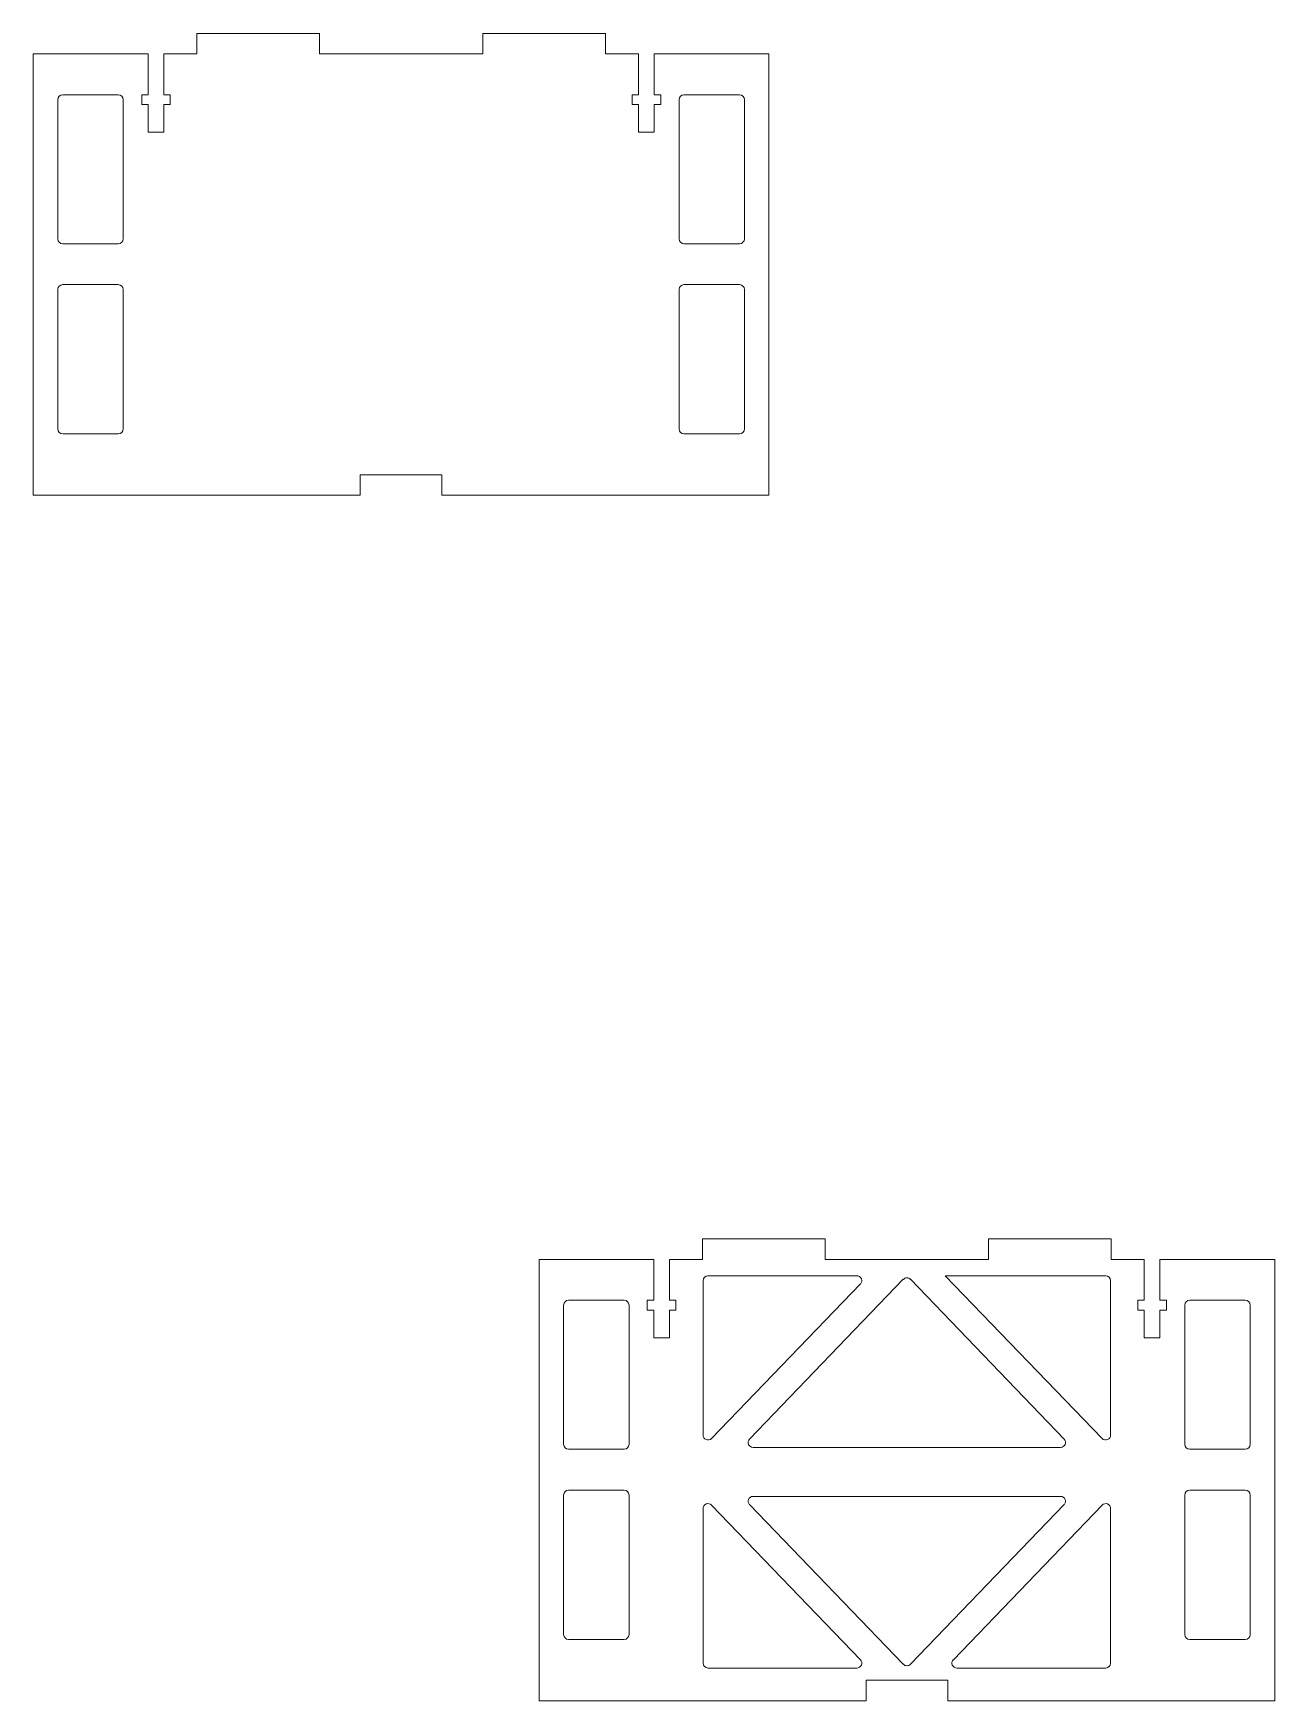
# Model space of a CAD drawing. Header units: inches. Extents: x 0 to 10.3, y 0 to 31.1.
# Drawn here: x 2.75 to 10.34, y 20.86 to 31.06 of the extents above; entities outside this region: 2.
import ezdxf

# ---------------------------------------------------------------- set-up
doc = ezdxf.new("R2010")
doc.units = ezdxf.units.IN
doc.header["$MEASUREMENT"] = 0
doc.styles.add('SLDTEXTSTYLE0', font='TXT', dxfattribs={"width": 0.7})

msp = doc.modelspace()

# ---------------------------------------------------------------- linework, layer by layer
at = {"color": 7, "linetype": 'Continuous', "lineweight": 15}
for p, q in [((3.745, 31.061), (3.745, 30.936)), ((4.495, 31.061), (3.745, 31.061)), ((4.495, 30.936), (4.495, 31.061)), ((5.495, 31.061), (5.495, 30.936)), ((6.245, 31.061), (5.495, 31.061)), ((6.245, 30.936), (6.245, 31.061)), ((2.745, 30.936), (2.745, 28.236)), ((3.448, 30.936), (2.745, 30.936)), ((3.448, 30.686), (3.448, 30.936)), ((3.543, 30.936), (3.543, 30.686)), ((3.745, 30.936), (3.543, 30.936)), ((5.495, 30.936), (4.495, 30.936)), ((6.448, 30.936), (6.245, 30.936)), ((6.448, 30.686), (6.448, 30.936)), ((6.543, 30.936), (6.543, 30.686)), ((7.245, 30.936), (6.543, 30.936)), ((7.245, 28.236), (7.245, 30.936)), ((2.895, 29.804), (2.895, 30.656)), ((2.925, 30.686), (3.265, 30.686)), ((3.295, 30.656), (3.295, 29.804)), ((3.448, 30.686), (3.408, 30.686)), ((3.408, 30.626), (3.408, 30.686)), ((3.408, 30.626), (3.448, 30.626)), ((3.448, 30.456), (3.448, 30.626)), ((3.583, 30.686), (3.543, 30.686)), ((3.543, 30.626), (3.543, 30.456)), ((3.583, 30.626), (3.543, 30.626)), ((3.583, 30.626), (3.583, 30.686)), ((6.448, 30.686), (6.408, 30.686)), ((6.408, 30.626), (6.408, 30.686)), ((6.408, 30.626), (6.448, 30.626)), ((6.448, 30.456), (6.448, 30.626)), ((6.583, 30.686), (6.543, 30.686)), ((6.543, 30.626), (6.543, 30.456)), ((6.583, 30.626), (6.543, 30.626)), ((6.583, 30.626), (6.583, 30.686)), ((6.695, 30.656), (6.695, 29.804)), ((7.065, 30.686), (6.725, 30.686)), ((7.095, 29.804), (7.095, 30.656)), ((3.543, 30.456), (3.448, 30.456)), ((6.448, 30.456), (6.543, 30.456)), ((3.265, 29.774), (2.925, 29.774)), ((6.725, 29.774), (7.065, 29.774)), ((2.895, 28.641), (2.895, 29.494)), ((2.925, 29.524), (3.265, 29.524)), ((3.295, 29.494), (3.295, 28.641)), ((6.695, 29.494), (6.695, 28.641)), ((7.065, 29.524), (6.725, 29.524)), ((7.095, 28.641), (7.095, 29.494)), ((3.265, 28.611), (2.925, 28.611)), ((6.725, 28.611), (7.065, 28.611)), ((4.745, 28.361), (5.245, 28.361)), ((4.745, 28.236), (4.745, 28.361)), ((5.245, 28.361), (5.245, 28.236)), ((2.745, 28.236), (4.745, 28.236)), ((5.245, 28.236), (7.245, 28.236)), ((6.839, 23.686), (6.839, 23.561)), ((7.589, 23.686), (6.839, 23.686)), ((7.589, 23.561), (7.589, 23.686)), ((8.589, 23.686), (8.589, 23.561)), ((9.339, 23.686), (8.589, 23.686)), ((9.339, 23.561), (9.339, 23.686)), ((5.839, 23.561), (5.839, 20.861)), ((6.541, 23.561), (5.839, 23.561)), ((6.541, 23.311), (6.541, 23.561)), ((6.636, 23.561), (6.636, 23.311)), ((6.839, 23.561), (6.636, 23.561)), ((7.783, 23.461), (6.872, 23.461)), ((8.589, 23.561), (7.589, 23.561)), ((8.324, 23.461), (9.283, 22.465)), ((9.305, 23.461), (8.324, 23.461)), ((9.541, 23.561), (9.339, 23.561)), ((9.541, 23.311), (9.541, 23.561)), ((9.636, 23.561), (9.636, 23.311)), ((10.339, 23.561), (9.636, 23.561)), ((10.339, 20.861), (10.339, 23.561)), ((6.842, 23.431), (6.842, 22.486)), ((6.894, 22.465), (7.805, 23.411)), ((8.067, 23.439), (7.126, 22.462)), ((9.051, 22.462), (8.11, 23.439)), ((9.335, 22.486), (9.335, 23.431)), ((5.989, 22.429), (5.989, 23.281)), ((6.019, 23.311), (6.359, 23.311)), ((6.389, 23.281), (6.389, 22.429)), ((6.541, 23.311), (6.501, 23.311)), ((6.501, 23.251), (6.501, 23.311)), ((6.676, 23.311), (6.636, 23.311)), ((6.676, 23.251), (6.676, 23.311)), ((9.541, 23.311), (9.501, 23.311)), ((9.501, 23.251), (9.501, 23.311)), ((9.676, 23.311), (9.636, 23.311)), ((9.676, 23.251), (9.676, 23.311)), ((9.789, 23.281), (9.789, 22.429)), ((10.159, 23.311), (9.819, 23.311)), ((10.189, 22.429), (10.189, 23.281)), ((6.501, 23.251), (6.541, 23.251)), ((6.541, 23.081), (6.541, 23.251)), ((6.636, 23.251), (6.636, 23.081)), ((6.676, 23.251), (6.636, 23.251)), ((9.501, 23.251), (9.541, 23.251)), ((9.541, 23.081), (9.541, 23.251)), ((9.636, 23.251), (9.636, 23.081)), ((9.676, 23.251), (9.636, 23.251)), ((6.636, 23.081), (6.541, 23.081)), ((9.541, 23.081), (9.636, 23.081)), ((6.359, 22.399), (6.019, 22.399)), ((7.148, 22.411), (9.029, 22.411)), ((9.819, 22.399), (10.159, 22.399)), ((6.019, 22.149), (6.359, 22.149)), ((10.159, 22.149), (9.819, 22.149)), ((5.989, 21.266), (5.989, 22.119)), ((6.389, 22.119), (6.389, 21.266)), ((6.842, 22.037), (6.842, 21.091)), ((7.805, 21.112), (6.894, 22.058)), ((7.126, 22.061), (8.067, 21.084)), ((9.029, 22.111), (7.148, 22.111)), ((8.11, 21.084), (9.051, 22.061)), ((9.283, 22.058), (8.373, 21.112)), ((9.335, 21.091), (9.335, 22.037)), ((9.789, 22.119), (9.789, 21.266)), ((10.189, 21.266), (10.189, 22.119)), ((6.359, 21.236), (6.019, 21.236)), ((9.819, 21.236), (10.159, 21.236)), ((6.872, 21.061), (7.783, 21.061)), ((8.394, 21.061), (9.305, 21.061)), ((7.839, 20.986), (8.339, 20.986)), ((7.839, 20.861), (7.839, 20.986)), ((8.339, 20.986), (8.339, 20.861)), ((5.839, 20.861), (7.839, 20.861)), ((8.339, 20.861), (10.339, 20.861))]:
    msp.add_line(p, q, dxfattribs=at)
for centre, start, end in [((2.925, 30.656), 90, 180), ((3.265, 30.656), 0, 90), ((6.725, 30.656), 90, 180), ((7.065, 30.656), 0, 90), ((2.925, 29.804), 180, 270), ((3.265, 29.804), 270, 0), ((6.725, 29.804), 180, 270), ((7.065, 29.804), 270, 0), ((2.925, 29.494), 90, 180), ((3.265, 29.494), 0, 90), ((6.725, 29.494), 90, 180), ((7.065, 29.494), 0, 90), ((2.925, 28.641), 180, 270), ((3.265, 28.641), 270, 0), ((6.725, 28.641), 180, 270), ((7.065, 28.641), 270, 0), ((6.872, 23.431), 90, 180), ((7.783, 23.431), 316.0809, 90), ((9.305, 23.431), 0, 90), ((8.089, 23.418), 43.9191, 136.0809), ((6.019, 23.281), 90, 180), ((6.359, 23.281), 0, 90), ((9.819, 23.281), 90, 180), ((10.159, 23.281), 0, 90), ((6.872, 22.486), 180, 316.0809), ((7.148, 22.441), 136.0809, 270), ((9.029, 22.441), 270, 43.9191), ((9.305, 22.486), 223.9191, 0), ((6.019, 22.429), 180, 270), ((6.359, 22.429), 270, 0), ((9.819, 22.429), 180, 270), ((10.159, 22.429), 270, 0), ((6.019, 22.119), 90, 180), ((6.359, 22.119), 0, 90), ((9.819, 22.119), 90, 180), ((10.159, 22.119), 0, 90), ((6.872, 22.037), 43.9191, 180), ((7.148, 22.081), 90, 223.9191), ((9.029, 22.081), 316.0809, 90), ((9.305, 22.037), 0, 136.0809), ((6.019, 21.266), 180, 270), ((6.359, 21.266), 270, 0), ((9.819, 21.266), 180, 270), ((10.159, 21.266), 270, 0), ((6.872, 21.091), 180, 270), ((7.783, 21.091), 270, 43.9191), ((8.089, 21.105), 223.9191, 316.0809), ((8.394, 21.091), 136.0809, 270), ((9.305, 21.091), 270, 0)]:
    msp.add_arc(centre, 0.03, start, end, dxfattribs=at)

# ---------------------------------------------------------------- texts
at = {"color": 7, "linetype": 'Continuous', "char_height": 0.57281, "attachment_point": 1, "style": 'SLDTEXTSTYLE0'}
for s, insert in [('SolidWorks Educational Edition.', (0, 1.598)), ('For Instructional Use Only.', (0, 0.738))]:
    msp.add_mtext(s, dxfattribs=dict(at, insert=insert))

doc.saveas('drawing.dxf')
